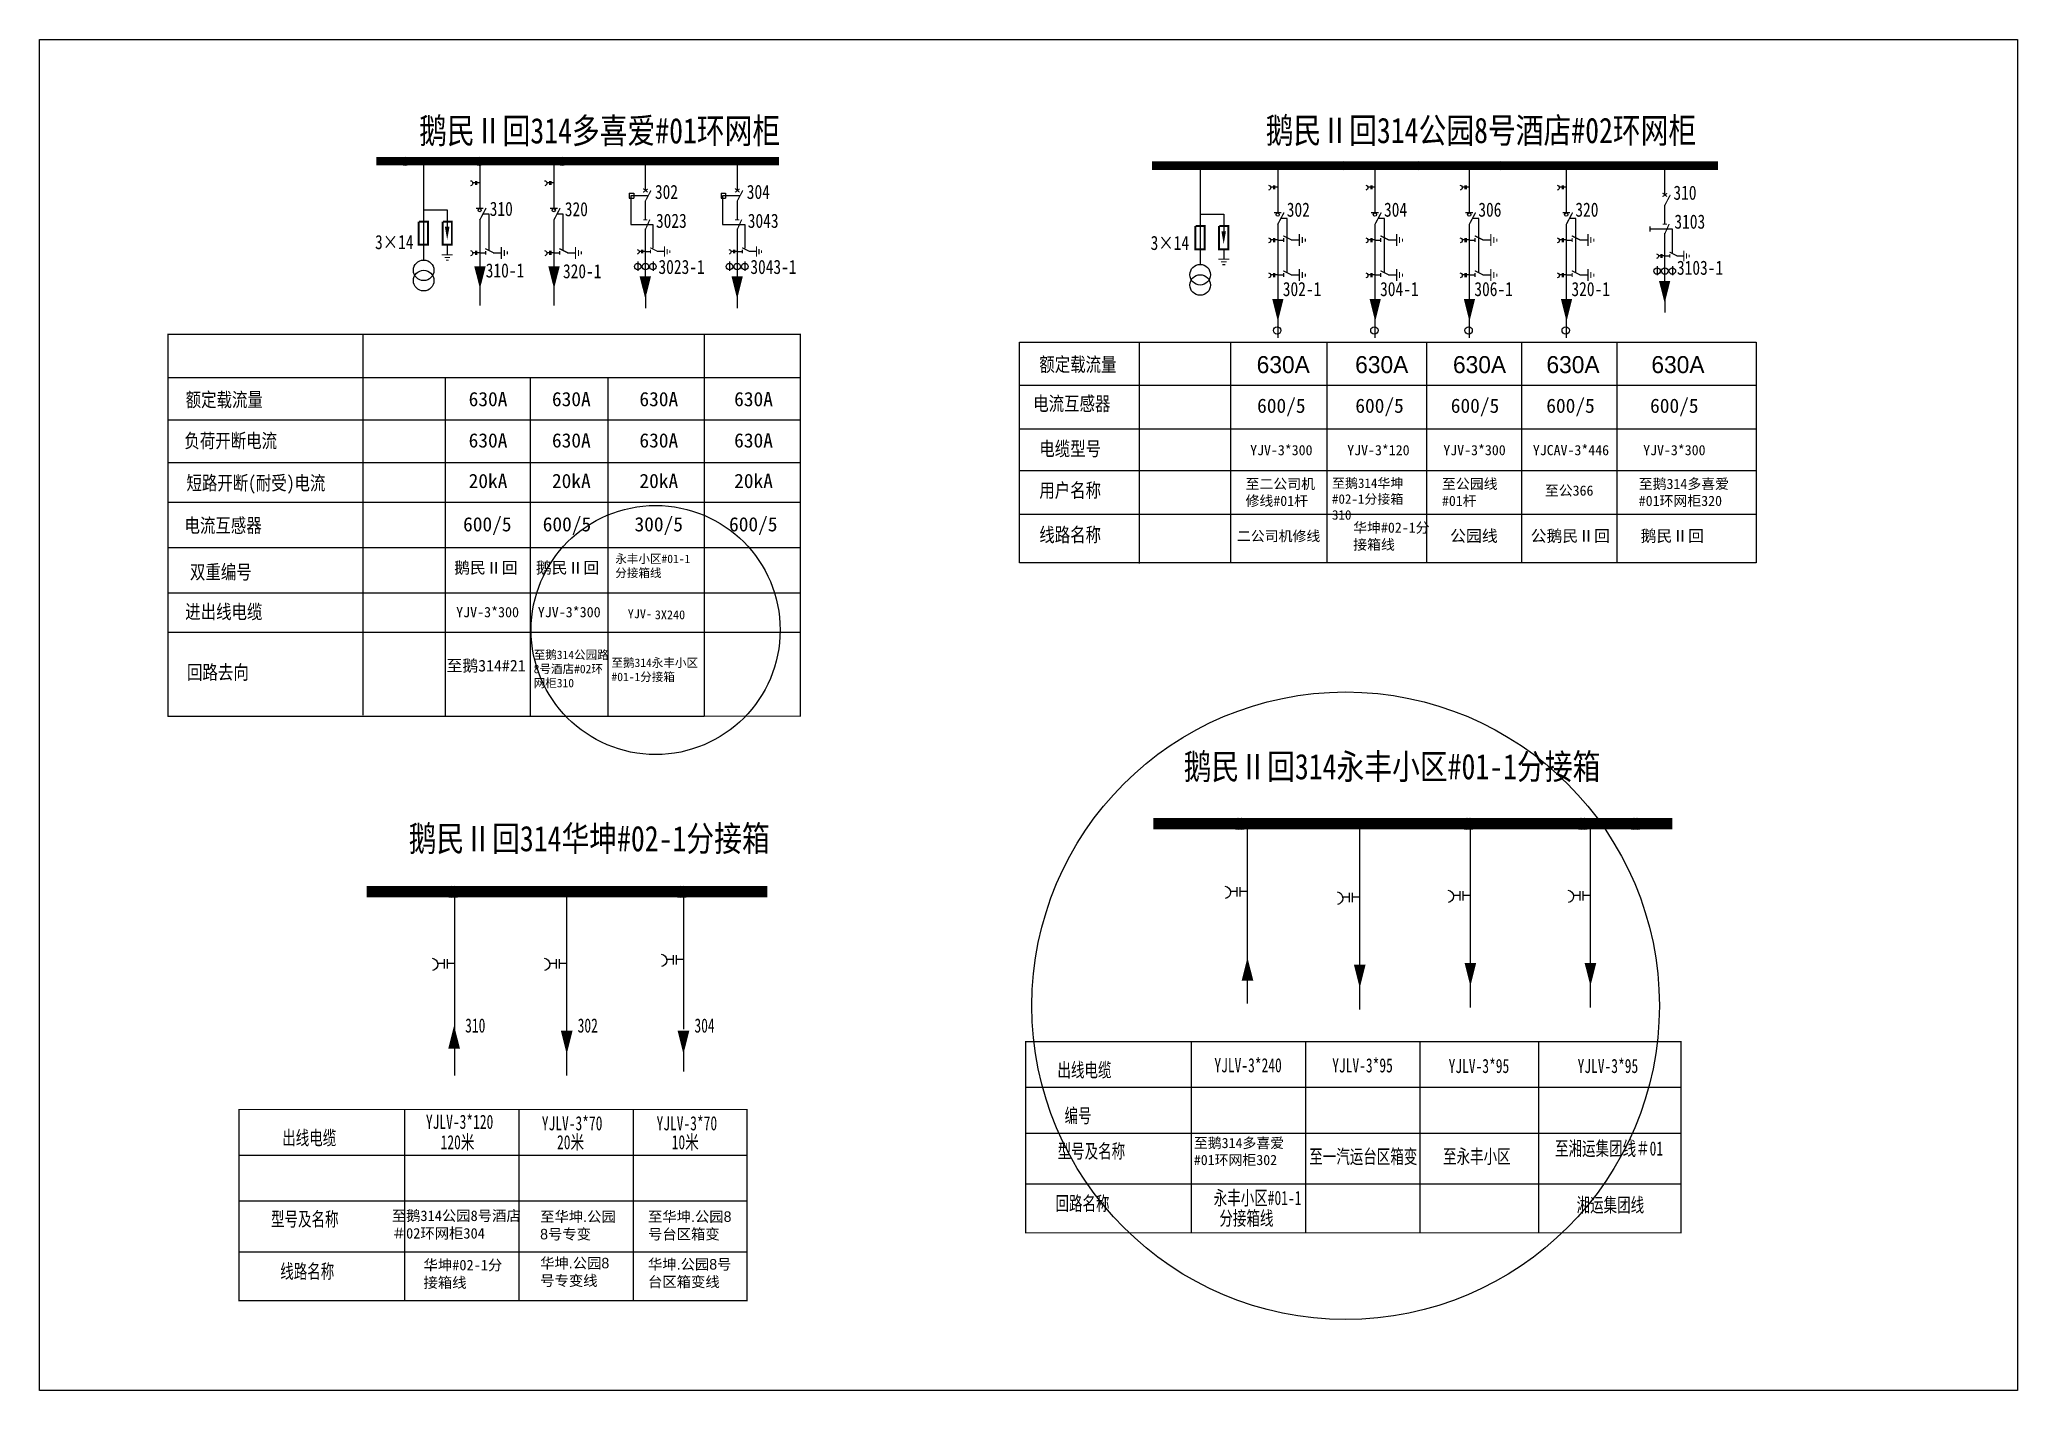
# Model space of a CAD drawing. Header units: millimetres. Extents: x 343 to 706, y 1742 to 1990.
import ezdxf

# ---------------------------------------------------------------- set-up
doc = ezdxf.new("R2010")
doc.units = ezdxf.units.MM
doc.layers.add('1', color=7, linetype='Continuous')
doc.styles.add('ANNOTEXT', font='')
doc.styles.add('DXFS', font='', dxfattribs={"width": 0.7})
doc.styles.add('ST', font='', dxfattribs={"width": 0.8})
doc.styles.add('字体', font='', dxfattribs={"height": 2.5})
doc.styles.get('ANNOTEXT').set_extended_font_data('SimSun')
doc.styles.get('DXFS').set_extended_font_data('SimSun')
doc.styles.get('ST').set_extended_font_data('SimSun')
doc.styles.get('字体').set_extended_font_data('KaiTi_GB2312')

# ---------------------------------------------------------------- blocks, each defined once
blk = doc.blocks.new('JD')
for points in [[(-2, 0.2), (-2, -0.2), (2, 0.2), (2, -0.2)], [(1, -1.2), (1, -0.8), (-1, -1.2), (-1, -0.8)], [(-0.5, -1.8), (-0.5, -2.2), (0.5, -1.8), (0.5, -2.2)]]:
    blk.add_trace(points)

msp = doc.modelspace()

# ---------------------------------------------------------------- linework, layer by layer
at = {"linetype": 'Continuous'}
for p, q in [((522.75, 1893.79), (522.75, 1934.28)), ((522.75, 1934.28), (658.08, 1934.28)), ((544.7, 1934.11), (544.7, 1893.66)), ((561.52, 1934.24), (561.52, 1893.79)), ((579.19, 1934.24), (579.19, 1893.79)), ((597.54, 1934.24), (597.54, 1893.79)), ((614.99, 1934.24), (614.99, 1893.79)), ((632.51, 1934.28), (632.51, 1893.79)), ((658.08, 1934.28), (658.08, 1893.79)), ((522.76, 1926.4), (658.08, 1926.4)), ((522.76, 1918.41), (658.08, 1918.41)), ((522.76, 1910.71), (658.08, 1910.71)), ((658.08, 1893.79), (522.75, 1893.79)), ((523.87, 1805.81), (644.28, 1805.81)), ((523.87, 1797.41), (644.34, 1797.41)), ((523.87, 1789), (644.17, 1789)), ((379.33, 1784.93), (472.68, 1784.93)), ((523.87, 1779.65), (644.34, 1779.65)), ((379.33, 1776.53), (472.68, 1776.53)), ((379.33, 1767.17), (472.68, 1767.17))]:
    msp.add_line(p, q, dxfattribs=at)
for p, q in [((522.75, 1902.7), (658.08, 1902.7)), ((564.6, 1845.87), (564.6, 1820.57)), ((585.23, 1844.8), (585.23, 1819.5)), ((605.56, 1845.14), (605.56, 1819.84)), ((627.62, 1845.14), (627.62, 1819.84)), ((418.93, 1832.66), (418.93, 1807.36)), ((439.51, 1832.66), (439.51, 1807.36)), ((461.01, 1833.39), (461.01, 1808.1)), ((564.59, 1820.22), (564.59, 1812.77)), ((585.22, 1819.15), (585.22, 1811.7)), ((605.56, 1819.49), (605.56, 1812.04)), ((627.62, 1819.49), (627.62, 1812.04)), ((418.92, 1807.01), (418.92, 1799.56)), ((439.5, 1807.01), (439.5, 1799.56)), ((461, 1807.74), (461, 1800.29)), ((554.29, 1805.81), (554.29, 1770.67)), ((554.29, 1805.81), (554.29, 1770.67)), ((575.3, 1805.81), (575.3, 1770.67)), ((596.31, 1805.81), (596.31, 1770.67)), ((618.1, 1805.81), (618.1, 1770.67)), ((409.75, 1793.34), (409.75, 1758.19)), ((409.75, 1793.34), (409.75, 1758.19)), ((430.76, 1793.34), (430.76, 1758.19)), ((451.77, 1793.34), (451.77, 1758.19))]:
    msp.add_line(p, q)
at = {"color": 0}
msp.add_lwpolyline([(342.67, 1989.91), (706.11, 1989.91), (706.11, 1741.71), (342.67, 1741.71)], close=True, dxfattribs=at)
at = {"const_width": 2.1}
for points in [[(547.33, 1845.82), (642.73, 1845.82)], [(402.79, 1833.34), (476.39, 1833.34)]]:
    msp.add_lwpolyline(points, dxfattribs=at)
for points, format in [([(560.49, 1834.36, -0.877934), (560.53, 1832.07)], "xyb"), ([(581.11, 1833.29, -0.877934), (581.16, 1831)], "xyb"), ([(601.45, 1833.63, -0.877934), (601.5, 1831.33)], "xyb"), ([(623.51, 1833.63, -0.877934), (623.56, 1831.33)], "xyb"), ([(414.81, 1821.15, -0.877934), (414.86, 1818.86)], "xyb"), ([(435.4, 1821.15, -0.877934), (435.44, 1818.86)], "xyb"), ([(456.9, 1821.88, -0.877934), (456.94, 1819.59)], "xyb"), ([(564.63, 1816.99, 2.15, 0, 0), (564.63, 1821.26, 0, 0, 0)], "xyseb"), ([(585.26, 1819.93, 2.15, 0, 0), (585.26, 1815.66, 0, 0, 0)], "xyseb"), ([(605.59, 1820.27, 2.15, 0, 0), (605.59, 1816, 0, 0, 0)], "xyseb"), ([(627.65, 1820.27, 2.15, 0, 0), (627.65, 1816, 0, 0, 0)], "xyseb"), ([(418.85, 1804.51, 2.15, 0, 0), (418.85, 1808.78, 0, 0, 0)], "xyseb"), ([(439.54, 1807.79, 2.15, 0, 0), (439.54, 1803.52, 0, 0, 0)], "xyseb"), ([(460.99, 1807.79, 2.15, 0, 0), (460.99, 1803.52, 0, 0, 0)], "xyseb")]:
    msp.add_lwpolyline(points, format=format)
for points in [[(562.7, 1833.39), (561.5, 1833.39)], [(562.7, 1834.18), (562.7, 1832.46)], [(563.23, 1834.18), (563.23, 1832.46)], [(564.59, 1833.39), (563.23, 1833.39)], [(583.32, 1832.32), (582.13, 1832.32)], [(583.32, 1833.11), (583.32, 1831.39)], [(583.85, 1833.11), (583.85, 1831.39)], [(585.22, 1832.32), (583.85, 1832.32)], [(603.66, 1832.66), (602.47, 1832.66)], [(603.66, 1833.45), (603.66, 1831.73)], [(604.19, 1833.45), (604.19, 1831.73)], [(605.56, 1832.66), (604.19, 1832.66)], [(625.72, 1832.66), (624.53, 1832.66)], [(625.72, 1833.45), (625.72, 1831.73)], [(626.25, 1833.45), (626.25, 1831.73)], [(627.62, 1832.66), (626.25, 1832.66)], [(417.02, 1820.97), (417.02, 1819.25)], [(417.55, 1820.97), (417.55, 1819.25)], [(437.61, 1820.97), (437.61, 1819.25)], [(438.14, 1820.97), (438.14, 1819.25)], [(459.1, 1820.91), (457.91, 1820.91)], [(459.1, 1821.71), (459.1, 1819.99)], [(459.63, 1821.71), (459.63, 1819.99)], [(461, 1820.91), (459.63, 1820.91)], [(417.02, 1820.18), (415.83, 1820.18)], [(418.92, 1820.18), (417.55, 1820.18)], [(437.61, 1820.18), (436.41, 1820.18)], [(439.5, 1820.18), (438.14, 1820.18)]]:
    msp.add_lwpolyline(points)
at = {"linetype": 'Continuous', "const_width": 0.21}
for points in [[(554.29, 1805.81), (523.87, 1805.81), (523.87, 1770.67), (644.28, 1770.67), (644.28, 1805.81), (554.29, 1805.81)], [(409.75, 1793.34), (379.33, 1793.34), (379.33, 1758.19), (472.68, 1758.19), (472.68, 1793.34), (409.75, 1793.34)]]:
    msp.add_lwpolyline(points, dxfattribs=at)
at = {"color": 1}
for centre, radius in [((455.88, 1881.42), 22.88), ((582.67, 1812.39), 57.65)]:
    msp.add_circle(centre, radius, dxfattribs=at)
for centre in [(562.91, 1845.79), (563.55, 1845.79), (604.93, 1845.79), (605.58, 1845.79), (625.94, 1845.79), (626.59, 1845.79), (635.6, 1845.79), (636.25, 1845.79), (418.36, 1833.31), (419.01, 1833.31), (460.39, 1833.31), (461.04, 1833.31)]:
    msp.add_circle(centre, 1.05)
at = {"layer": '1'}
for p, q in [((413.22, 1967.56), (413.22, 1949.31)), ((453.98, 1967.56), (453.98, 1962.15)), ((470.86, 1967.56), (470.86, 1962.15)), ((555.91, 1966.75), (555.91, 1948.5)), ((641.29, 1966.75), (641.29, 1961.34)), ((570.18, 1965.95), (570.18, 1958.11)), ((588.05, 1965.95), (588.05, 1958.11)), ((605.38, 1965.95), (605.38, 1958.11)), ((623.21, 1965.95), (623.21, 1958.11)), ((451.03, 1961.67), (451.86, 1961.67)), ((451.03, 1961.67), (451.03, 1960.75)), ((451.03, 1960.75), (451.86, 1960.75)), ((454.4, 1961.19), (451.3, 1961.19)), ((451.3, 1961.19), (451.3, 1955.91)), ((451.86, 1961.67), (451.86, 1960.75)), ((453.98, 1960.26), (453.98, 1956.84)), ((467.91, 1961.67), (468.74, 1961.67)), ((467.91, 1961.67), (467.91, 1960.75)), ((467.91, 1960.75), (468.74, 1960.75)), ((471.27, 1961.19), (468.17, 1961.19)), ((468.17, 1961.19), (468.17, 1955.91)), ((468.74, 1961.67), (468.74, 1960.75)), ((470.86, 1960.26), (470.86, 1956.84)), ((641.29, 1959.46), (641.29, 1956.03)), ((413.21, 1958.65), (417.58, 1958.65)), ((417.58, 1958.65), (417.58, 1955.45)), ((451.3, 1955.91), (455.39, 1955.91)), ((455.39, 1955.91), (455.39, 1951.56)), ((468.17, 1955.91), (472.26, 1955.91)), ((472.26, 1955.91), (472.26, 1951.56)), ((555.89, 1957.84), (560.26, 1957.84)), ((560.26, 1957.84), (560.26, 1954.64)), ((570.18, 1955.99), (570.18, 1941.5)), ((588.05, 1955.99), (588.05, 1941.5)), ((605.38, 1955.99), (605.38, 1941.5)), ((623.21, 1955.99), (623.21, 1941.5)), ((638.57, 1955.58), (638.57, 1954.66)), ((417.58, 1952.1), (417.58, 1950.45)), ((453.98, 1955.12), (453.98, 1945.01)), ((470.86, 1955.12), (470.86, 1945.01)), ((570.18, 1953.07), (571.26, 1953.07)), ((572.67, 1953.1), (574.14, 1953.1)), ((588.05, 1953.07), (589.13, 1953.07)), ((590.54, 1953.1), (592.01, 1953.1)), ((605.38, 1953.07), (606.46, 1953.07)), ((607.87, 1953.1), (609.34, 1953.1)), ((623.21, 1953.07), (624.29, 1953.07)), ((625.7, 1953.1), (627.17, 1953.1)), ((638.61, 1955.11), (642.7, 1955.11)), ((641.29, 1954.31), (641.29, 1944.2)), ((642.7, 1955.11), (642.7, 1950.75)), ((452.61, 1949.11), (452.61, 1947.42)), ((453.98, 1950.97), (454.94, 1950.97)), ((455.42, 1949.11), (455.42, 1947.42)), ((456.19, 1951), (457.49, 1951)), ((469.48, 1949.11), (469.48, 1947.42)), ((470.86, 1950.97), (471.82, 1950.97)), ((472.3, 1949.11), (472.3, 1947.42)), ((473.07, 1951), (474.37, 1951)), ((560.26, 1951.29), (560.26, 1949.64)), ((639.92, 1948.3), (639.92, 1946.62)), ((641.29, 1950.16), (642.25, 1950.16)), ((642.73, 1948.3), (642.73, 1946.62)), ((643.5, 1950.19), (644.8, 1950.19)), ((570.18, 1946.65), (571.26, 1946.65)), ((572.67, 1946.68), (574.14, 1946.68)), ((588.05, 1946.65), (589.13, 1946.65)), ((590.54, 1946.68), (592.01, 1946.68)), ((605.38, 1946.65), (606.46, 1946.65)), ((607.87, 1946.68), (609.34, 1946.68)), ((623.21, 1946.65), (624.29, 1946.65)), ((625.7, 1946.68), (627.17, 1946.68)), ((453.99, 1943.65), (453.99, 1940.57)), ((470.87, 1943.65), (470.87, 1940.57)), ((641.3, 1942.84), (641.3, 1939.76)), ((570.18, 1939.79), (570.18, 1935.09)), ((588.06, 1939.79), (588.06, 1935.09)), ((605.38, 1939.79), (605.38, 1935.09)), ((623.22, 1939.79), (623.22, 1935.09)), ((402.07, 1935.73), (402.07, 1865.77)), ((464.79, 1935.73), (464.79, 1865.59)), ((366.26, 1927.81), (482.46, 1927.81)), ((417.21, 1927.81), (417.21, 1881.01)), ((432.84, 1927.81), (432.84, 1865.59)), ((447.1, 1927.81), (447.1, 1865.59)), ((366.26, 1920.01), (482.46, 1920.01)), ((366.26, 1912.21), (482.46, 1912.21)), ((366.26, 1904.94), (482.46, 1904.94)), ((366.26, 1896.61), (482.46, 1896.61)), ((366.26, 1888.28), (482.46, 1888.28)), ((366.26, 1881.01), (482.46, 1881.01)), ((417.21, 1881.01), (417.21, 1865.59)), ((366.26, 1865.59), (464.79, 1865.59))]:
    msp.add_line(p, q, dxfattribs=at)
at = {"layer": '1', "color": 0}
for p, q in [((423.55, 1966.76), (423.55, 1958.92)), ((437.17, 1966.76), (437.17, 1958.92)), ((423.55, 1956.79), (423.55, 1947.29)), ((437.17, 1956.79), (437.17, 1947.29)), ((423.55, 1950.72), (424.63, 1950.72)), ((426.04, 1950.75), (427.51, 1950.75)), ((437.17, 1950.72), (438.25, 1950.72)), ((439.66, 1950.75), (441.13, 1950.75)), ((423.56, 1945.76), (423.56, 1941.06)), ((437.17, 1945.76), (437.17, 1941.06))]:
    msp.add_line(p, q, dxfattribs=at)
at = {"layer": '1'}
for points, const_width in [([(404.55, 1967.56), (478.56, 1967.56)], 1.56), ([(547.11, 1966.75), (651.09, 1966.75)], 1.56), ([(453.6, 1962.53), (454.41, 1961.86)], 0.207), ([(470.47, 1962.53), (471.29, 1961.86)], 0.207), ([(453.59, 1961.84), (454.43, 1962.47)], 0.207), ([(453.98, 1960.21), (455.02, 1962.18)], 0.207), ([(470.47, 1961.84), (471.31, 1962.47)], 0.207), ([(470.86, 1960.21), (471.9, 1962.18)], 0.207), ([(640.91, 1961.72), (641.72, 1961.05)], 0.207), ([(640.9, 1961.03), (641.74, 1961.66)], 0.207), ([(641.29, 1959.4), (642.33, 1961.37)], 0.207), ([(412.35, 1956.46), (412.35, 1952.2), (414.06, 1952.2), (414.06, 1956.46), (412.41, 1956.46)], 0.36), ([(416.72, 1956.46), (416.72, 1952.2), (418.43, 1952.2), (418.43, 1956.46), (416.78, 1956.46)], 0.36), ([(453.61, 1956.78), (454.38, 1956.78)], 0.207), ([(453.94, 1954.87), (454.81, 1956.83)], 0.207), ([(470.49, 1956.78), (471.26, 1956.78)], 0.207), ([(470.82, 1954.87), (471.69, 1956.83)], 0.207), ([(555.03, 1955.65), (555.03, 1951.39), (556.74, 1951.39), (556.74, 1955.65), (555.09, 1955.65)], 0.36), ([(559.4, 1955.65), (559.4, 1951.39), (561.11, 1951.39), (561.11, 1955.65), (559.46, 1955.65)], 0.36), ([(569.49, 1958.08), (570.87, 1958.08)], 0.234), ([(570.18, 1955.93), (571.35, 1958.14)], 0.234), ([(587.36, 1958.08), (588.74, 1958.08)], 0.234), ([(588.05, 1955.93), (589.22, 1958.14)], 0.234), ([(604.69, 1958.08), (606.07, 1958.08)], 0.234), ([(605.38, 1955.93), (606.55, 1958.14)], 0.234), ([(622.52, 1958.08), (623.9, 1958.08)], 0.234), ([(623.21, 1955.93), (624.38, 1958.14)], 0.234), ([(640.92, 1955.97), (641.69, 1955.97)], 0.207), ([(641.25, 1954.06), (642.12, 1956.02)], 0.207), ([(454.89, 1951.66), (456.27, 1950.97)], 0.207), ([(471.76, 1951.66), (473.15, 1950.97)], 0.207), ([(571.2, 1953.85), (572.76, 1953.07)], 0.234), ([(571.26, 1953.43), (571.26, 1952.71)], 0.234), ([(589.07, 1953.85), (590.63, 1953.07)], 0.234), ([(589.13, 1953.43), (589.13, 1952.71)], 0.234), ([(606.4, 1953.85), (607.96, 1953.07)], 0.234), ([(606.46, 1953.43), (606.46, 1952.71)], 0.234), ([(624.23, 1953.85), (625.79, 1953.07)], 0.234), ([(624.29, 1953.43), (624.29, 1952.71)], 0.234), ([(454.94, 1951.29), (454.94, 1950.65)], 0.207), ([(471.82, 1951.29), (471.82, 1950.65)], 0.207), ([(642.2, 1950.85), (643.58, 1950.16)], 0.207), ([(642.25, 1950.48), (642.25, 1949.84)], 0.207), ([(453.47, 1944.94), (454.53, 1944.94), (453.99, 1943.88), (453.49, 1944.96)], 0.207), ([(470.35, 1944.94), (471.41, 1944.94), (470.87, 1943.88), (470.36, 1944.96)], 0.207), ([(571.2, 1947.43), (572.76, 1946.65)], 0.234), ([(571.26, 1947.01), (571.26, 1946.29)], 0.234), ([(589.07, 1947.43), (590.63, 1946.65)], 0.234), ([(589.13, 1947.01), (589.13, 1946.29)], 0.234), ([(606.4, 1947.43), (607.96, 1946.65)], 0.234), ([(606.46, 1947.01), (606.46, 1946.29)], 0.234), ([(624.23, 1947.43), (625.79, 1946.65)], 0.234), ([(624.29, 1947.01), (624.29, 1946.29)], 0.234), ([(640.78, 1944.14), (641.84, 1944.14), (641.3, 1943.07), (640.8, 1944.15)], 0.207)]:
    msp.add_lwpolyline(points, dxfattribs=dict(at, const_width=const_width))
for points, format in [([(421.86, 1963.98, -0.877934), (421.87, 1963.03)], "xyb"), ([(435.47, 1963.98, -0.877934), (435.49, 1963.03)], "xyb"), ([(568.48, 1963.17, -0.877934), (568.5, 1962.23)], "xyb"), ([(586.35, 1963.17, -0.877934), (586.37, 1962.23)], "xyb"), ([(603.68, 1963.17, -0.877934), (603.7, 1962.23)], "xyb"), ([(621.51, 1963.17, -0.877934), (621.53, 1962.23)], "xyb"), ([(417.58, 1955.5, 0.84, 0, 0), (417.58, 1953.11, 0, 0, 0)], "xyseb"), ([(560.26, 1954.7, 0.84, 0, 0), (560.26, 1952.3, 0, 0, 0)], "xyseb"), ([(568.48, 1953.49, -0.877934), (568.5, 1952.54)], "xyb"), ([(586.35, 1953.49, -0.877934), (586.37, 1952.54)], "xyb"), ([(603.68, 1953.49, -0.877934), (603.7, 1952.54)], "xyb"), ([(621.51, 1953.49, -0.877934), (621.53, 1952.54)], "xyb"), ([(452.48, 1951.34, -0.877934), (452.49, 1950.5)], "xyb"), ([(469.35, 1951.34, -0.877934), (469.37, 1950.5)], "xyb"), ([(639.79, 1950.53, -0.877934), (639.8, 1949.69)], "xyb"), ([(453.98, 1946.38, 2.08, 0, 0), (453.98, 1942.25, 0, 0, 0)], "xyseb"), ([(470.86, 1946.38, 2.08, 0, 0), (470.86, 1942.25, 0, 0, 0)], "xyseb"), ([(568.48, 1947.06, -0.877934), (568.5, 1946.11)], "xyb"), ([(586.35, 1947.06, -0.877934), (586.37, 1946.11)], "xyb"), ([(603.68, 1947.06, -0.877934), (603.7, 1946.11)], "xyb"), ([(621.51, 1947.06, -0.877934), (621.53, 1946.11)], "xyb"), ([(641.29, 1945.57, 2.08, 0, 0), (641.29, 1941.44, 0, 0, 0)], "xyseb"), ([(570.22, 1942.25, 2.08, 0, 0), (570.22, 1938.12, 0, 0, 0)], "xyseb"), ([(588.1, 1942.25, 2.08, 0, 0), (588.1, 1938.12, 0, 0, 0)], "xyseb"), ([(605.42, 1942.25, 2.08, 0, 0), (605.42, 1938.12, 0, 0, 0)], "xyseb"), ([(623.26, 1942.25, 2.08, 0, 0), (623.26, 1938.12, 0, 0, 0)], "xyseb")]:
    msp.add_lwpolyline(points, format=format, dxfattribs=at)
for points in [[(422.77, 1963.58), (422.27, 1963.58)], [(422.77, 1963.91), (422.77, 1963.2)], [(422.99, 1963.91), (422.99, 1963.2)], [(423.55, 1963.58), (422.99, 1963.58)], [(436.38, 1963.58), (435.89, 1963.58)], [(436.38, 1963.91), (436.38, 1963.2)], [(436.6, 1963.91), (436.6, 1963.2)], [(437.16, 1963.58), (436.6, 1963.58)], [(569.39, 1962.77), (568.9, 1962.77)], [(569.39, 1963.1), (569.39, 1962.39)], [(569.61, 1963.1), (569.61, 1962.39)], [(570.18, 1962.77), (569.61, 1962.77)], [(587.27, 1962.77), (586.77, 1962.77)], [(587.27, 1963.1), (587.27, 1962.39)], [(587.49, 1963.1), (587.49, 1962.39)], [(588.05, 1962.77), (587.49, 1962.77)], [(604.59, 1962.77), (604.1, 1962.77)], [(604.59, 1963.1), (604.59, 1962.39)], [(604.81, 1963.1), (604.81, 1962.39)], [(605.38, 1962.77), (604.81, 1962.77)], [(622.43, 1962.77), (621.93, 1962.77)], [(622.43, 1963.1), (622.43, 1962.39)], [(622.65, 1963.1), (622.65, 1962.39)], [(623.21, 1962.77), (622.65, 1962.77)], [(571.92, 1947.18), (571.92, 1957.01), (570.75, 1957.01)], [(589.79, 1947.18), (589.79, 1957.01), (588.63, 1957.01)], [(607.12, 1947.18), (607.12, 1957.01), (605.95, 1957.01)], [(624.95, 1947.18), (624.95, 1957.01), (623.79, 1957.01)], [(569.39, 1953.08), (568.9, 1953.08)], [(569.39, 1953.41), (569.39, 1952.7)], [(569.61, 1953.41), (569.61, 1952.7)], [(570.18, 1953.08), (569.61, 1953.08)], [(587.27, 1953.08), (586.77, 1953.08)], [(587.27, 1953.41), (587.27, 1952.7)], [(587.49, 1953.41), (587.49, 1952.7)], [(588.05, 1953.08), (587.49, 1953.08)], [(604.59, 1953.08), (604.1, 1953.08)], [(604.59, 1953.41), (604.59, 1952.7)], [(604.81, 1953.41), (604.81, 1952.7)], [(605.38, 1953.08), (604.81, 1953.08)], [(622.43, 1953.08), (621.93, 1953.08)], [(622.43, 1953.41), (622.43, 1952.7)], [(622.65, 1953.41), (622.65, 1952.7)], [(623.21, 1953.08), (622.65, 1953.08)], [(453.29, 1950.98), (452.85, 1950.98)], [(453.29, 1951.27), (453.29, 1950.64)], [(453.48, 1951.27), (453.48, 1950.64)], [(453.98, 1950.98), (453.48, 1950.98)], [(470.16, 1950.98), (469.73, 1950.98)], [(470.16, 1951.27), (470.16, 1950.64)], [(470.36, 1951.27), (470.36, 1950.64)], [(470.86, 1950.98), (470.36, 1950.98)], [(640.6, 1950.17), (640.16, 1950.17)], [(640.6, 1950.46), (640.6, 1949.83)], [(640.79, 1950.46), (640.79, 1949.83)], [(641.29, 1950.17), (640.79, 1950.17)], [(569.39, 1946.66), (568.9, 1946.66)], [(569.39, 1946.99), (569.39, 1946.28)], [(569.61, 1946.99), (569.61, 1946.28)], [(570.18, 1946.66), (569.61, 1946.66)], [(587.27, 1946.66), (586.77, 1946.66)], [(587.27, 1946.99), (587.27, 1946.28)], [(587.49, 1946.99), (587.49, 1946.28)], [(588.05, 1946.66), (587.49, 1946.66)], [(604.59, 1946.66), (604.1, 1946.66)], [(604.59, 1946.99), (604.59, 1946.28)], [(604.81, 1946.99), (604.81, 1946.28)], [(605.38, 1946.66), (604.81, 1946.66)], [(622.43, 1946.66), (621.93, 1946.66)], [(622.43, 1946.99), (622.43, 1946.28)], [(622.65, 1946.99), (622.65, 1946.28)], [(623.21, 1946.66), (622.65, 1946.66)]]:
    msp.add_lwpolyline(points, dxfattribs=at)
at = {"layer": '1', "color": 0, "const_width": 0.234}
for points in [[(422.86, 1958.89), (424.24, 1958.89)], [(423.55, 1956.73), (424.72, 1958.95)], [(436.48, 1958.89), (437.86, 1958.89)], [(437.17, 1956.73), (438.34, 1958.95)], [(424.57, 1951.5), (426.13, 1950.72)], [(424.63, 1951.08), (424.63, 1950.36)], [(438.19, 1951.5), (439.75, 1950.72)], [(438.25, 1951.08), (438.25, 1950.36)]]:
    msp.add_lwpolyline(points, dxfattribs=at)
at = {"layer": '1', "color": 0}
for points in [[(425.29, 1951.07), (425.29, 1957.82), (424.13, 1957.82)], [(438.91, 1951.07), (438.91, 1957.82), (437.74, 1957.82)], [(422.77, 1950.73), (422.27, 1950.73)], [(422.77, 1951.06), (422.77, 1950.35)], [(422.99, 1951.06), (422.99, 1950.35)], [(423.55, 1950.73), (422.99, 1950.73)], [(436.38, 1950.73), (435.89, 1950.73)], [(436.38, 1951.06), (436.38, 1950.35)], [(436.6, 1951.06), (436.6, 1950.35)], [(437.16, 1950.73), (436.6, 1950.73)]]:
    msp.add_lwpolyline(points, dxfattribs=at)
for points, format in [([(421.86, 1951.13, -0.877934), (421.87, 1950.19)], "xyb"), ([(423.6, 1948.22, 2.08, 0, 0), (423.6, 1944.09, 0, 0, 0)], "xyseb"), ([(435.47, 1951.13, -0.877934), (435.49, 1950.19)], "xyb"), ([(437.21, 1948.22, 2.08, 0, 0), (437.21, 1944.09, 0, 0, 0)], "xyseb")]:
    msp.add_lwpolyline(points, format=format, dxfattribs=at)
at = {"layer": '1', "const_width": 0.234}
msp.add_lwpolyline([(366.26, 1935.73), (482.46, 1935.73), (482.46, 1865.59), (366.26, 1865.59)], close=True, dxfattribs=at)
at = {"layer": '1'}
for centre, radius in [((409.84, 1967.54), 0.777), ((423.46, 1967.54), 0.777), ((438.69, 1967.54), 0.777), ((582.36, 1966.73), 0.777), ((595.98, 1966.73), 0.777), ((611.21, 1966.73), 0.777), ((570.18, 1957.75), 0.3), ((588.05, 1957.75), 0.3), ((605.38, 1957.75), 0.3), ((623.21, 1957.75), 0.3), ((413.26, 1947.51), 1.89), ((452.58, 1948.19), 0.599), ((454, 1948.19), 0.599), ((455.39, 1948.19), 0.599), ((469.46, 1948.19), 0.599), ((470.88, 1948.19), 0.599), ((472.27, 1948.19), 0.599), ((555.94, 1946.7), 1.89), ((413.26, 1945.62), 1.89), ((555.94, 1944.81), 1.89), ((639.89, 1947.38), 0.599), ((641.31, 1947.38), 0.599), ((642.7, 1947.38), 0.599), ((570.07, 1936.47), 0.676), ((587.95, 1936.47), 0.676), ((605.27, 1936.47), 0.676), ((623.11, 1936.47), 0.676)]:
    msp.add_circle(centre, radius, dxfattribs=at)
at = {"layer": '1', "color": 0}
for centre in [(423.55, 1958.56), (437.17, 1958.56)]:
    msp.add_circle(centre, 0.3, dxfattribs=at)

# ---------------------------------------------------------------- block references
at = {"layer": '1', "color": 0, "xscale": 0.5459999999031425, "yscale": 0.5459999999031425, "zscale": 0.546, "rotation": 90}
for p in [(427.54, 1950.71), (441.15, 1950.71)]:
    msp.add_blockref('JD', p, dxfattribs=at)
at = {"layer": '1', "rotation": 90}
for p, xscale, yscale, zscale in [((457.51, 1950.96), 0.4838399997353554, 0.4838399997353554, 0.48384), ((474.39, 1950.96), 0.4838399997353554, 0.4838399997353554, 0.48384), ((574.16, 1953.06), 0.5459999999031425, 0.5459999999031425, 0.546), ((592.03, 1953.06), 0.5459999999031425, 0.5459999999031425, 0.546), ((609.36, 1953.06), 0.5459999999031425, 0.5459999999031425, 0.546), ((627.19, 1953.06), 0.5459999999031425, 0.5459999999031425, 0.546), ((644.82, 1950.15), 0.4838399997353554, 0.4838399997353554, 0.48384), ((574.16, 1946.64), 0.5459999999031425, 0.5459999999031425, 0.546), ((592.03, 1946.64), 0.5459999999031425, 0.5459999999031425, 0.546), ((609.36, 1946.64), 0.5459999999031425, 0.5459999999031425, 0.546), ((627.19, 1946.64), 0.5459999999031425, 0.5459999999031425, 0.546)]:
    msp.add_blockref('JD', p, dxfattribs=dict(at, xscale=xscale, yscale=yscale, zscale=zscale))
at = {"layer": '1', "xscale": 0.5040000006556511, "yscale": 0.5039999997243285, "zscale": 0.504}
for p in [(417.6, 1950.37), (560.29, 1949.56)]:
    msp.add_blockref('JD', p, dxfattribs=at)

# ---------------------------------------------------------------- texts
at = {"color": 0, "style": 'ANNOTEXT'}
for s, p in [('YJV-', (450.75, 1883.59)), ('3X240', (455.73, 1883.4))]:
    msp.add_text(s, height=1.639, dxfattribs=at).set_placement(p)
at = {"color": 0, "char_height": 3.1272, "width": 36.6408, "attachment_point": 1}
for insert in [(566.32, 1931.75), (584.42, 1931.75), (602.39, 1931.75), (619.57, 1931.75), (638.85, 1931.75)]:
    msp.add_mtext('{\\f\uffbfﾬￌﾣﾤ_GB2312|b0|i0|c134|p49;630A}', dxfattribs=dict(at, insert=insert))
at = {"color": 1, "attachment_point": 1}
for s, insert, char_height, width in [('{\\fSimSun|b0|i0|c134|p2;\\H0.6x;\\C7;630A}', (421.52, 1925.16), 4.3616, 51.1029), ('{\\fSimSun|b0|i0|c134|p2;\\H0.6x;\\C7;630A}', (436.83, 1925.16), 4.3616, 51.1029), ('{\\fSimSun|b0|i0|c134|p2;\\H0.6x;\\C7;630A}', (452.9, 1925.16), 4.3616, 51.1029), ('{\\fSimSun|b0|i0|c134|p2;\\H0.6x;\\C7;630A}', (470.31, 1925.16), 4.3616, 51.1029), ('{\\fSimSun|b0|i0|c134|p2;\\H0.6x;\\C7;600/5}', (566.4, 1923.94), 4.3616, 51.1029), ('{\\fSimSun|b0|i0|c134|p2;\\H0.6x;\\C7;600/5}', (584.45, 1923.94), 4.3616, 51.1029), ('{\\fSimSun|b0|i0|c134|p2;\\H0.6x;\\C7;600/5}', (601.99, 1923.94), 4.3616, 51.1029), ('{\\fSimSun|b0|i0|c134|p2;\\H0.6x;\\C7;600/5}', (619.54, 1923.94), 4.3616, 51.1029), ('{\\fSimSun|b0|i0|c134|p2;\\H0.6x;\\C7;600/5}', (638.61, 1923.94), 4.3616, 51.1029), ('{\\fSimSun|b0|i0|c134|p2;\\H0.6x;\\C7;630A}', (421.52, 1917.57), 4.3616, 51.1029), ('{\\fSimSun|b0|i0|c134|p2;\\H0.6x;\\C7;630A}', (436.83, 1917.57), 4.3616, 51.1029), ('{\\fSimSun|b0|i0|c134|p2;\\H0.6x;\\C7;630A}', (452.9, 1917.57), 4.3616, 51.1029), ('{\\fSimSun|b0|i0|c134|p2;\\H0.6x;\\C7;630A}', (470.31, 1917.57), 4.3616, 51.1029), ('{\\fSimSun|b0|i0|c134|p2;\\H0.6x;\\C7;20kA}', (421.52, 1910.12), 4.3616, 51.1029), ('{\\fSimSun|b0|i0|c134|p2;\\H0.6x;\\C7;20kA}', (436.83, 1910.12), 4.3616, 51.1029), ('{\\fSimSun|b0|i0|c134|p2;\\H0.6x;\\C7;20kA}', (452.9, 1910.12), 4.3616, 51.1029), ('{\\fSimSun|b0|i0|c134|p2;\\H0.6x;\\C7;20kA}', (470.31, 1910.12), 4.3616, 51.1029), ('{\\fSimSun|b0|i0|c134|p2;\\H0.6x;\\C7;600/5}', (420.5, 1902.16), 4.3616, 51.1029), ('{\\fSimSun|b0|i0|c134|p2;\\H0.6x;\\C7;600/5}', (435.13, 1902.16), 4.3616, 51.1029), ('{\\fSimSun|b0|i0|c134|p2;\\H0.6x;\\C7;300/5}', (452, 1902.16), 4.3616, 51.1029), ('{\\fSimSun|b0|i0|c134|p2;\\H0.6x;\\C7;600/5}', (469.37, 1902.16), 4.3616, 51.1029), ('{\\fSimSun|b0|i0|c134|p2;\\H0.6x;\\C7;公园线}', (601.87, 1899.78), 3.5599, 41.7097), ('{\\fSimSun|b0|i0|c134|p2;\\H0.6x;\\C7;公鹅民Ⅱ回}', (616.66, 1899.78), 3.5599, 41.7097), ('{\\fSimSun|b0|i0|c134|p2;\\H0.6x;\\C7;鹅民Ⅱ回}', (636.87, 1899.78), 3.5599, 41.7097), ('{\\fSimSun|b0|i0|c134|p2;\\H0.6x;\\C7;鹅民Ⅱ回}', (418.85, 1893.94), 3.5599, 41.7097), ('{\\fSimSun|b0|i0|c134|p2;\\H0.6x;\\C7;鹅民Ⅱ回}', (433.86, 1893.94), 3.5599, 41.7097), ('{\\fSimSun|b0|i0|c134|p2;\\H0.6x;\\C7;永丰小区#01-1分接箱线}', (448.47, 1895.27), 2.593, 14.8026), ('{\\fKaiTi_GB2312|b0|i0|c134|p49;\\H0.6x;\\C7;YJV-3*300}', (419.22, 1885.66), 3.1462, 36.8632), ('{\\fKaiTi_GB2312|b0|i0|c134|p49;\\H0.6x;\\C7;YJV-3*300}', (434.22, 1885.66), 3.1462, 36.8632), ('{\\fSimSun|b0|i0|c134|p2;\\H0.6x;\\C7;至鹅314#21}', (417.45, 1875.94), 3.5599, 15.1653), ('{\\fSimSun|b0|i0|c134|p2;\\H0.6x;\\C7;至鹅314公园路8号酒店#02环网柜310}', (433.47, 1877.64), 2.593, 13.848), ('{\\fSimSun|b0|i0|c134|p2;\\H0.6x;\\C7;至鹅314永丰小区#01-1分接箱}', (447.76, 1876.18), 2.593, 18.5082), ('{\\fKaiTi_GB2312|b0|i0|c134|p49;\\C7;至鹅314公园8号酒店＃02环网柜304}', (407.39, 1774.77), 1.9319, 24.0528), ('{\\f\uffbfﾬￌﾣﾤ_GB2312|b0|i0|c134|p49;\\C7;至华坤.公园8号专变}', (434.66, 1774.61), 1.9319, 14.5578), ('{\\f\uffbfﾬￌﾣﾤ_GB2312|b0|i0|c134|p49;\\C7;至华坤.公园8号台区箱变}', (454.48, 1774.61), 1.9319, 17.0827), ('{\\f\uffbfﾬￌﾣﾤ_GB2312|b0|i0|c134|p49;\\C7;华坤.公园8号专变线}', (434.66, 1766.07), 1.9319, 14.5578), ('{\\fKaiTi_GB2312|b0|i0|c134|p49;\\C7;华坤#02-1分接箱线}', (413.23, 1765.71), 1.9319, 14.5578), ('{\\f\uffbfﾬￌﾣﾤ_GB2312|b0|i0|c134|p49;\\C7;华坤.公园8号台区箱变线}', (454.48, 1765.85), 1.9319, 17.0827)]:
    msp.add_mtext(s, dxfattribs=dict(at, insert=insert, char_height=char_height, width=width))
at = {"linetype": 'Continuous', "attachment_point": 1, "style": '字体'}
for s, insert, char_height, width in [('YJV-3*300', (565.12, 1915.41), 1.872, 10.0239), ('YJV-3*120', (582.96, 1915.41), 1.872, 10.0239), ('YJV-3*300', (600.62, 1915.41), 1.872, 10.0239), ('YJCAV-3*446', (617.07, 1915.41), 1.8715, 10.0239), ('YJV-3*300', (637.34, 1915.41), 1.872, 10.0239), ('至二公司机修线#01杆', (564.28, 1909.21), 1.8715, 13.5207), ('至鹅314华坤#02-1分接箱310', (580.16, 1909.28), 1.7504, 16.6019), ('至公园线#01杆', (600.37, 1909.21), 1.872, 13.5207), ('至公366', (619.28, 1907.98), 1.872, 13.5207), ('至鹅314多喜爱#01环网柜320', (636.53, 1909.21), 1.8715, 17.438), ('华坤#02-1分接箱线', (584.06, 1901.17), 1.8715, 14.074), ('二公司机修线', (562.69, 1899.62), 1.872, 17.3292), ('至鹅314多喜爱#01环网柜302', (554.78, 1788.11), 1.8715, 19.8125)]:
    msp.add_mtext(s, dxfattribs=dict(at, insert=insert, char_height=char_height, width=width))
at = {"layer": '1'}
for s, height, style, width, p in [('鹅民Ⅱ回314多喜爱#01环网柜', 4.68, 'ST', 0.8, (412.43, 1970.82)), ('鹅民Ⅱ回314公园8号酒店#02环网柜', 4.68, 'ST', 0.8, (567.99, 1970.88)), ('302', 2.6, 'ST', 0.8, (455.75, 1960.62)), ('304', 2.6, 'ST', 0.8, (472.63, 1960.62)), ('310', 2.6, 'ST', 0.8, (642.9, 1960.47)), ('302', 2.6, 'ST', 0.8, (571.85, 1957.36)), ('304', 2.6, 'ST', 0.8, (589.72, 1957.36)), ('306', 2.6, 'ST', 0.8, (607.05, 1957.36)), ('320', 2.6, 'ST', 0.8, (624.88, 1957.36)), ('3023', 2.6, 'ST', 0.8, (455.94, 1955.31)), ('3043', 2.6, 'ST', 0.8, (472.81, 1955.31)), ('3103', 2.6, 'ST', 0.8, (643.08, 1955.16)), ('3×14', 2.6, 'ST', 0.8, (404.32, 1951.4)), ('3×14', 2.6, 'ST', 0.8, (546.83, 1951.25)), ('3023-1', 2.6, 'ST', 0.8, (456.4, 1946.84)), ('3043-1', 2.6, 'ST', 0.8, (473.28, 1946.84)), ('3103-1', 2.6, 'ST', 0.8, (643.55, 1946.69)), ('302-1', 2.6, 'ST', 0.8, (571.12, 1942.77)), ('304-1', 2.6, 'ST', 0.8, (589, 1942.77)), ('306-1', 2.6, 'ST', 0.8, (606.32, 1942.77)), ('320-1', 2.6, 'ST', 0.8, (624.16, 1942.77)), ('额定载流量', 2.6, 'ST', 0.8, (526.38, 1928.92)), ('额定载流量', 2.6, 'ST', 0.8, (369.52, 1922.44)), ('电流互感器', 2.6, 'ST', 0.8, (525.26, 1921.73)), ('负荷开断电流', 2.6, 'ST', 0.8, (369.29, 1914.9)), ('电缆型号', 2.6, 'ST', 0.8, (526.38, 1913.44)), ('短路开断(耐受)电流', 2.6, 'ST', 0.8, (369.67, 1907.14)), ('用户名称', 2.6, 'ST', 0.8, (526.38, 1905.79)), ('电流互感器', 2.6, 'ST', 0.8, (369.31, 1899.34)), ('线路名称', 2.6, 'ST', 0.8, (526.38, 1897.63)), ('双重编号', 2.6, 'ST', 0.8, (370.31, 1890.78)), ('进出线电缆', 2.6, 'ST', 0.8, (369.44, 1883.49)), ('回路去向', 2.6, 'ST', 0.8, (369.77, 1872.36)), ('鹅民Ⅱ回314永丰小区#01-1分接箱', 4.68, 'ST', 0.8, (552.92, 1853.99)), ('鹅民Ⅱ回314华坤#02-1分接箱', 4.68, 'ST', 0.8, (410.51, 1840.77)), ('310', 2.6, 'DXFS', 0.7, (420.88, 1807.46)), ('302', 2.6, 'DXFS', 0.7, (441.55, 1807.46)), ('304', 2.6, 'DXFS', 0.7, (463.01, 1807.46)), ('YJLV-3*240', 2.6, 'DXFS', 0.7, (558.55, 1800.16)), ('YJLV-3*95', 2.6, 'DXFS', 0.7, (580.2, 1800.14)), ('YJLV-3*95', 2.6, 'DXFS', 0.7, (601.59, 1800.03)), ('YJLV-3*95', 2.6, 'DXFS', 0.7, (625.29, 1800.03)), ('出线电缆', 2.6, 'DXFS', 0.7, (529.71, 1799.29)), ('YJLV-3*120', 2.6, 'DXFS', 0.7, (413.67, 1789.77)), ('YJLV-3*70', 2.6, 'DXFS', 0.7, (434.96, 1789.5)), ('YJLV-3*70', 2.6, 'DXFS', 0.7, (456.04, 1789.5)), ('编号', 2.6, 'DXFS', 0.7, (531.02, 1790.89)), ('出线电缆', 2.6, 'DXFS', 0.7, (387.26, 1786.81)), ('120米', 2.6, 'DXFS', 0.7, (416.37, 1786.02)), ('20米', 2.6, 'DXFS', 0.7, (437.76, 1786.02)), ('10米', 2.6, 'DXFS', 0.7, (458.83, 1786.02)), ('型号及名称', 2.6, 'DXFS', 0.7, (529.75, 1784.37)), ('至一汽运台区箱变', 2.6, 'DXFS', 0.7, (575.99, 1783.38)), ('至永丰小区', 2.6, 'DXFS', 0.7, (600.57, 1783.41)), ('至湘运集团线＃01', 2.6, 'DXFS', 0.7, (621.15, 1784.86)), ('永丰小区#01-1', 2.6, 'DXFS', 0.7, (558.43, 1775.78)), ('湘运集团线', 2.6, 'DXFS', 0.7, (625.11, 1774.49)), ('型号及名称', 2.6, 'DXFS', 0.7, (385.21, 1771.89)), ('分接箱线', 2.6, 'DXFS', 0.7, (559.47, 1772.04))]:
    msp.add_text(s, height=height, dxfattribs=dict(at, style=style, width=width)).set_placement(p)
at = {"layer": '1', "color": 0, "style": 'ST', "width": 0.8}
for s, p in [('310', (425.39, 1957.51)), ('320', (439.19, 1957.45)), ('310-1', (424.66, 1946.19)), ('320-1', (438.85, 1946.05))]:
    msp.add_text(s, height=2.6, dxfattribs=at).set_placement(p)
at = {"layer": '1', "char_height": 2.6, "width": 13.9204, "attachment_point": 1, "style": 'DXFS'}
for s, insert in [('回路名称', (529.35, 1777.36)), ('线路名称', (386.9, 1764.89))]:
    msp.add_mtext(s, dxfattribs=dict(at, insert=insert))

doc.saveas('drawing.dxf')
